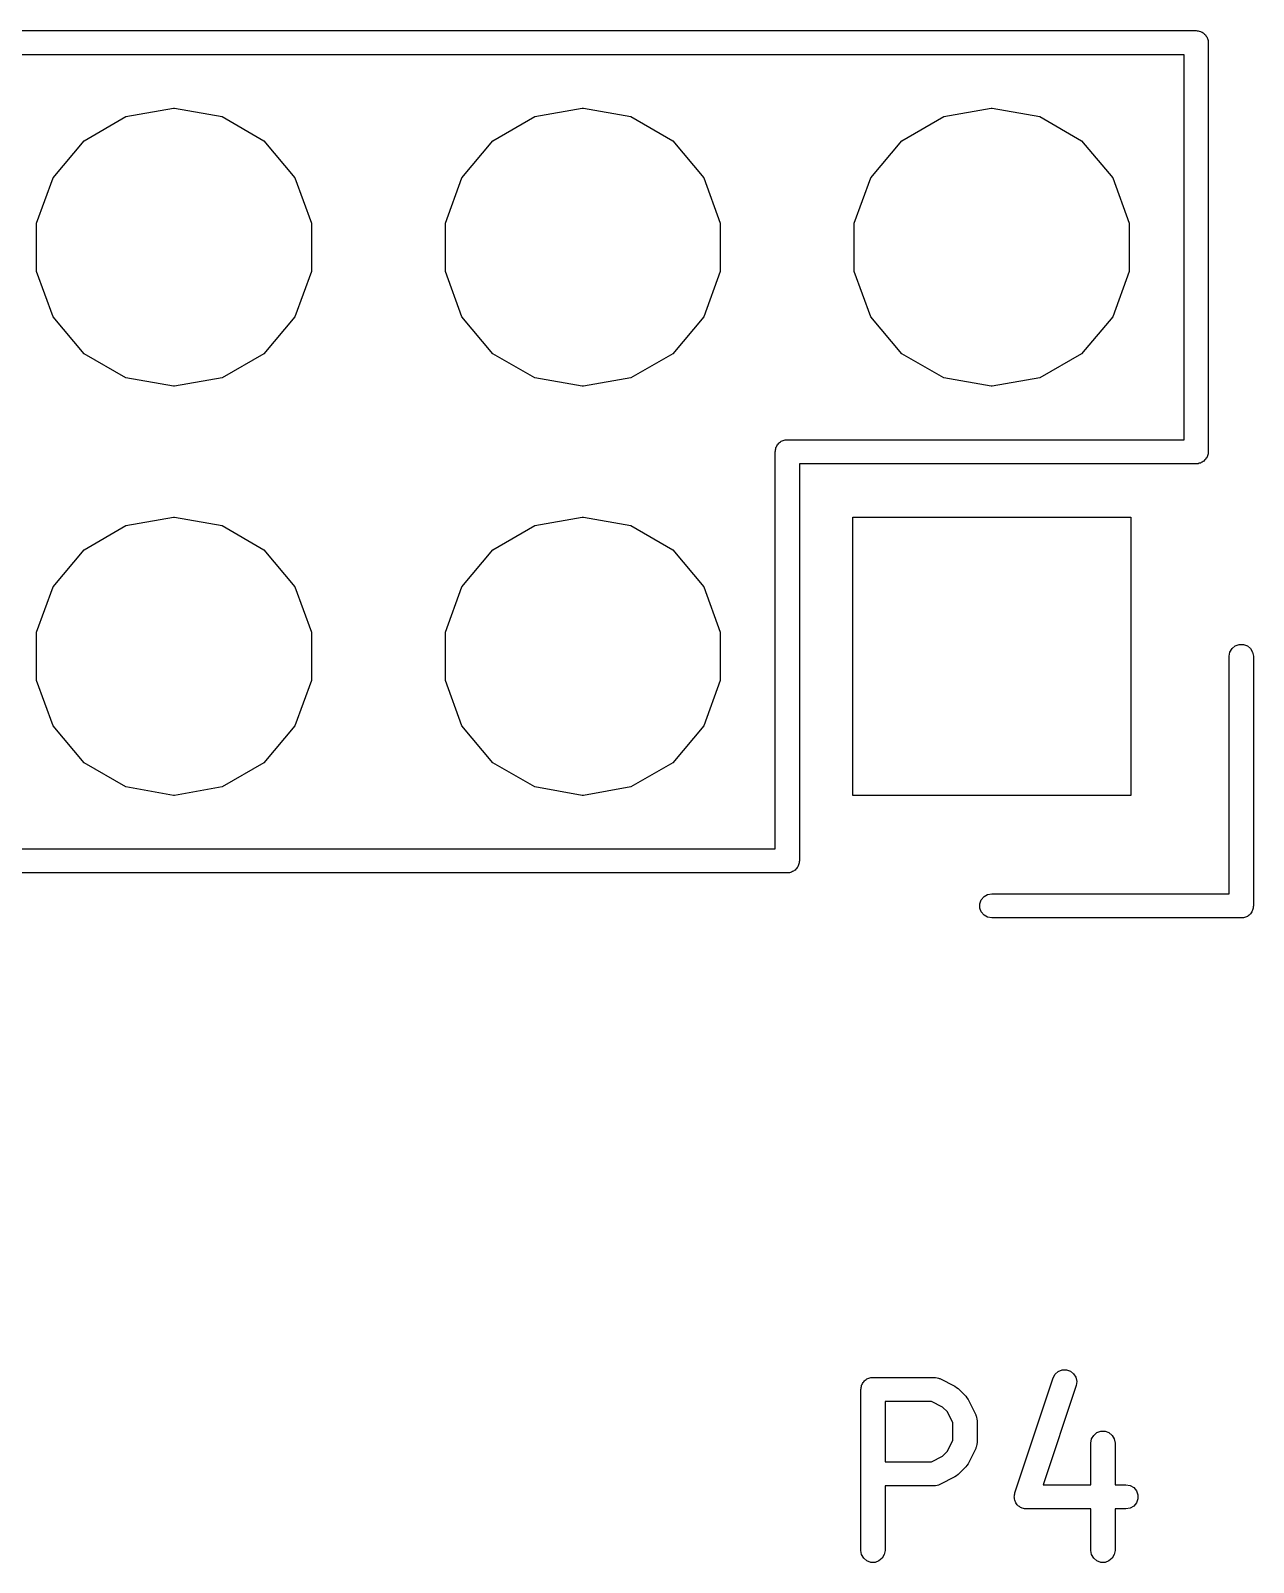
# Model space of a CAD drawing. Extents: x -2.2 to 89.1, y -78.6 to 9.2.
# Drawn here: x 81.53 to 89.12, y -54.13 to -44.62 of the extents above; entities that cross this region are included whole.
import ezdxf

# ---------------------------------------------------------------- set-up
doc = ezdxf.new("R2010")
doc.units = 0
doc.header["$MEASUREMENT"] = 0
doc.layers.add('BLACK', color=7, linetype='CONTINUOUS')

msp = doc.modelspace()

# ---------------------------------------------------------------- linework, layer by layer
at = {"layer": 'Black'}
for p, q in [((73.53, -44.615), (88.77, -44.615)), ((88.77, -44.615), (88.7765, -44.6161)), ((88.7765, -44.6161), (88.783, -44.6161)), ((88.783, -44.6161), (88.7892, -44.6184)), ((88.7892, -44.6184), (88.7957, -44.6195)), ((88.7957, -44.6195), (88.8013, -44.6228)), ((88.8013, -44.6228), (88.8075, -44.625)), ((88.8075, -44.625), (88.8125, -44.6293)), ((88.8125, -44.6293), (88.8182, -44.6325)), ((88.8182, -44.6325), (88.8224, -44.6376)), ((88.8224, -44.6376), (88.8275, -44.6418)), ((88.8275, -44.6418), (88.8307, -44.6475)), ((88.8307, -44.6475), (88.835, -44.6525)), ((88.835, -44.6525), (88.8372, -44.6587)), ((88.8372, -44.6587), (88.8405, -44.6643)), ((88.8405, -44.6643), (88.8416, -44.6708)), ((88.8416, -44.6708), (88.8439, -44.677)), ((88.8439, -44.677), (88.8439, -44.6835)), ((88.8439, -44.6835), (88.845, -44.69)), ((88.845, -44.69), (88.845, -47.23)), ((88.695, -44.765), (73.605, -44.765)), ((88.695, -47.155), (88.695, -44.765)), ((81.8616, -45.2984), (82.1213, -45.1485)), ((82.1213, -45.1485), (82.4167, -45.0964)), ((82.4167, -45.0964), (82.4233, -45.0964)), ((82.4233, -45.0964), (82.7187, -45.1485)), ((82.7187, -45.1485), (82.9784, -45.2984)), ((84.4016, -45.2984), (84.6613, -45.1485)), ((84.6613, -45.1485), (84.9567, -45.0964)), ((84.9567, -45.0964), (84.9633, -45.0964)), ((84.9633, -45.0964), (85.2587, -45.1485)), ((85.2587, -45.1485), (85.5184, -45.2984)), ((86.9416, -45.2984), (87.2013, -45.1485)), ((87.2013, -45.1485), (87.4967, -45.0964)), ((87.4967, -45.0964), (87.5033, -45.0964)), ((87.5033, -45.0964), (87.7987, -45.1485)), ((87.7987, -45.1485), (88.0584, -45.2984)), ((81.6688, -45.5282), (81.8616, -45.2984)), ((82.9784, -45.2984), (83.1712, -45.5282)), ((84.2088, -45.5282), (84.4016, -45.2984)), ((85.5184, -45.2984), (85.7112, -45.5282)), ((86.7488, -45.5282), (86.9416, -45.2984)), ((88.0584, -45.2984), (88.2512, -45.5282)), ((81.5662, -45.81), (81.6688, -45.5282)), ((83.1712, -45.5282), (83.2738, -45.81)), ((84.1062, -45.81), (84.2088, -45.5282)), ((85.7112, -45.5282), (85.8138, -45.81)), ((86.6462, -45.81), (86.7488, -45.5282)), ((88.2512, -45.5282), (88.3538, -45.81)), ((81.5662, -46.11), (81.5662, -45.81)), ((83.2738, -45.81), (83.2738, -46.11)), ((84.1062, -46.11), (84.1062, -45.81)), ((85.8138, -45.81), (85.8138, -46.11)), ((86.6462, -46.11), (86.6462, -45.81)), ((88.3538, -45.81), (88.3538, -46.11)), ((81.6688, -46.3918), (81.5662, -46.11)), ((83.2738, -46.11), (83.1712, -46.3918)), ((84.2088, -46.3918), (84.1062, -46.11)), ((85.8138, -46.11), (85.7112, -46.3918)), ((86.7488, -46.3918), (86.6462, -46.11)), ((88.3538, -46.11), (88.2512, -46.3918)), ((81.8616, -46.6216), (81.6688, -46.3918)), ((83.1712, -46.3918), (82.9784, -46.6216)), ((84.4016, -46.6216), (84.2088, -46.3918)), ((85.7112, -46.3918), (85.5184, -46.6216)), ((86.9416, -46.6216), (86.7488, -46.3918)), ((88.2512, -46.3918), (88.0584, -46.6216)), ((82.1213, -46.7715), (81.8616, -46.6216)), ((82.9784, -46.6216), (82.7187, -46.7715)), ((84.6613, -46.7715), (84.4016, -46.6216)), ((85.5184, -46.6216), (85.2587, -46.7715)), ((87.2013, -46.7715), (86.9416, -46.6216)), ((88.0584, -46.6216), (87.7987, -46.7715)), ((82.4167, -46.8236), (82.1213, -46.7715)), ((82.7187, -46.7715), (82.4233, -46.8236)), ((84.9567, -46.8236), (84.6613, -46.7715)), ((85.2587, -46.7715), (84.9633, -46.8236)), ((87.4967, -46.8236), (87.2013, -46.7715)), ((87.7987, -46.7715), (87.5033, -46.8236)), ((82.4233, -46.8236), (82.4167, -46.8236)), ((84.9633, -46.8236), (84.9567, -46.8236)), ((87.5033, -46.8236), (87.4967, -46.8236)), ((86.1776, -47.1776), (86.1818, -47.1725)), ((86.1818, -47.1725), (86.1875, -47.1693)), ((86.1875, -47.1693), (86.1925, -47.165)), ((86.1925, -47.165), (86.1987, -47.1628)), ((86.1987, -47.1628), (86.2043, -47.1595)), ((86.2043, -47.1595), (86.2108, -47.1584)), ((86.2108, -47.1584), (86.217, -47.1561)), ((86.217, -47.1561), (86.2235, -47.1561)), ((86.2235, -47.1561), (86.23, -47.155)), ((86.23, -47.155), (88.695, -47.155)), ((86.155, -47.23), (86.1561, -47.2235)), ((86.155, -49.695), (86.155, -47.23)), ((86.1561, -47.217), (86.1584, -47.2108)), ((86.1561, -47.2235), (86.1561, -47.217)), ((86.1584, -47.2108), (86.1595, -47.2043)), ((86.1595, -47.2043), (86.1628, -47.1987)), ((86.1628, -47.1987), (86.165, -47.1925)), ((86.165, -47.1925), (86.1693, -47.1875)), ((86.1693, -47.1875), (86.1725, -47.1818)), ((86.1725, -47.1818), (86.1776, -47.1776)), ((88.835, -47.2675), (88.8307, -47.2725)), ((88.8372, -47.2613), (88.835, -47.2675)), ((88.8405, -47.2557), (88.8372, -47.2613)), ((88.8416, -47.2492), (88.8405, -47.2557)), ((88.8439, -47.243), (88.8416, -47.2492)), ((88.845, -47.23), (88.8439, -47.2365)), ((88.8439, -47.2365), (88.8439, -47.243)), ((88.77, -47.305), (86.305, -47.305)), ((86.305, -47.305), (86.305, -49.77)), ((88.7765, -47.3039), (88.77, -47.305)), ((88.783, -47.3039), (88.7765, -47.3039)), ((88.7892, -47.3016), (88.783, -47.3039)), ((88.7957, -47.3005), (88.7892, -47.3016)), ((88.8013, -47.2972), (88.7957, -47.3005)), ((88.8075, -47.295), (88.8013, -47.2972)), ((88.8125, -47.2907), (88.8075, -47.295)), ((88.8182, -47.2875), (88.8125, -47.2907)), ((88.8224, -47.2824), (88.8182, -47.2875)), ((88.8275, -47.2782), (88.8224, -47.2824)), ((88.8307, -47.2725), (88.8275, -47.2782)), ((82.1213, -47.6885), (82.4167, -47.6364)), ((82.4167, -47.6364), (82.4233, -47.6364)), ((82.4233, -47.6364), (82.7187, -47.6885)), ((84.6613, -47.6885), (84.9567, -47.6364)), ((84.9567, -47.6364), (84.9633, -47.6364)), ((84.9633, -47.6364), (85.2587, -47.6885)), ((86.6364, -49.3636), (86.6364, -47.6364)), ((86.6364, -47.6364), (88.3636, -47.6364)), ((88.3636, -47.6364), (88.3636, -49.3636)), ((81.8616, -47.8384), (82.1213, -47.6885)), ((82.7187, -47.6885), (82.9784, -47.8384)), ((84.4016, -47.8384), (84.6613, -47.6885)), ((85.2587, -47.6885), (85.5184, -47.8384)), ((81.6688, -48.0682), (81.8616, -47.8384)), ((82.9784, -47.8384), (83.1712, -48.0682)), ((84.2088, -48.0682), (84.4016, -47.8384)), ((85.5184, -47.8384), (85.7112, -48.0682)), ((81.5662, -48.35), (81.6688, -48.0682)), ((83.1712, -48.0682), (83.2738, -48.35)), ((84.1062, -48.35), (84.2088, -48.0682)), ((85.7112, -48.0682), (85.8138, -48.35)), ((81.5662, -48.65), (81.5662, -48.35)), ((83.2738, -48.35), (83.2738, -48.65)), ((84.1062, -48.65), (84.1062, -48.35)), ((85.8138, -48.35), (85.8138, -48.65)), ((88.975, -48.5), (88.9795, -48.4743)), ((88.975, -49.975), (88.975, -48.5)), ((88.9795, -48.4743), (88.9925, -48.4518)), ((88.9925, -48.4518), (89.0125, -48.435)), ((89.0125, -48.435), (89.037, -48.4261)), ((89.037, -48.4261), (89.063, -48.4261)), ((89.063, -48.4261), (89.0875, -48.435)), ((89.0875, -48.435), (89.1075, -48.4518)), ((89.1075, -48.4518), (89.1205, -48.4743)), ((89.1205, -48.4743), (89.125, -48.5)), ((89.125, -48.5), (89.125, -50.05)), ((81.6688, -48.9318), (81.5662, -48.65)), ((83.2738, -48.65), (83.1712, -48.9318)), ((84.2088, -48.9318), (84.1062, -48.65)), ((85.8138, -48.65), (85.7112, -48.9318)), ((81.8616, -49.1616), (81.6688, -48.9318)), ((83.1712, -48.9318), (82.9784, -49.1616)), ((84.4016, -49.1616), (84.2088, -48.9318)), ((85.7112, -48.9318), (85.5184, -49.1616)), ((82.1213, -49.3115), (81.8616, -49.1616)), ((82.9784, -49.1616), (82.7187, -49.3115)), ((84.6613, -49.3115), (84.4016, -49.1616)), ((85.5184, -49.1616), (85.2587, -49.3115)), ((82.4167, -49.3636), (82.1213, -49.3115)), ((82.7187, -49.3115), (82.4233, -49.3636)), ((84.9567, -49.3636), (84.6613, -49.3115)), ((85.2587, -49.3115), (84.9633, -49.3636)), ((82.4233, -49.3636), (82.4167, -49.3636)), ((84.9633, -49.3636), (84.9567, -49.3636)), ((88.3636, -49.3636), (86.6364, -49.3636)), ((73.605, -49.695), (86.155, -49.695)), ((86.2613, -49.8372), (86.2557, -49.8405)), ((86.2675, -49.835), (86.2613, -49.8372)), ((86.2725, -49.8307), (86.2675, -49.835)), ((86.2782, -49.8275), (86.2725, -49.8307)), ((86.2824, -49.8224), (86.2782, -49.8275)), ((86.2875, -49.8182), (86.2824, -49.8224)), ((86.2907, -49.8125), (86.2875, -49.8182)), ((86.295, -49.8075), (86.2907, -49.8125)), ((86.2972, -49.8013), (86.295, -49.8075)), ((86.3005, -49.7957), (86.2972, -49.8013)), ((86.3016, -49.7892), (86.3005, -49.7957)), ((86.3039, -49.783), (86.3016, -49.7892)), ((86.305, -49.77), (86.3039, -49.7765)), ((86.3039, -49.7765), (86.3039, -49.783)), ((86.23, -49.845), (78.4878, -49.845)), ((86.2365, -49.8439), (86.23, -49.845)), ((86.243, -49.8439), (86.2365, -49.8439)), ((86.2492, -49.8416), (86.243, -49.8439)), ((86.2557, -49.8405), (86.2492, -49.8416)), ((87.4261, -50.037), (87.435, -50.0125)), ((87.435, -50.0125), (87.4518, -49.9925)), ((87.4518, -49.9925), (87.4743, -49.9795)), ((87.4743, -49.9795), (87.5, -49.975)), ((87.5, -49.975), (88.975, -49.975)), ((87.4261, -50.063), (87.4261, -50.037)), ((87.435, -50.0875), (87.4261, -50.063)), ((87.4518, -50.1075), (87.435, -50.0875)), ((87.4743, -50.1205), (87.4518, -50.1075)), ((87.5, -50.125), (87.4743, -50.1205)), ((89.0565, -50.1239), (89.05, -50.125)), ((89.063, -50.1239), (89.0565, -50.1239)), ((89.0692, -50.1216), (89.063, -50.1239)), ((89.0757, -50.1205), (89.0692, -50.1216)), ((89.0813, -50.1172), (89.0757, -50.1205)), ((89.0875, -50.115), (89.0813, -50.1172)), ((89.0925, -50.1107), (89.0875, -50.115)), ((89.0982, -50.1075), (89.0925, -50.1107)), ((89.1024, -50.1024), (89.0982, -50.1075)), ((89.1075, -50.0982), (89.1024, -50.1024)), ((89.1107, -50.0925), (89.1075, -50.0982)), ((89.115, -50.0875), (89.1107, -50.0925)), ((89.1172, -50.0813), (89.115, -50.0875)), ((89.1205, -50.0757), (89.1172, -50.0813)), ((89.1216, -50.0692), (89.1205, -50.0757)), ((89.1239, -50.063), (89.1216, -50.0692)), ((89.125, -50.05), (89.1239, -50.0565)), ((89.1239, -50.0565), (89.1239, -50.063)), ((89.05, -50.125), (87.5, -50.125)), ((87.8812, -52.981), (87.8936, -52.9581)), ((87.8936, -52.9581), (87.9131, -52.9409)), ((87.9131, -52.9409), (87.9373, -52.9313)), ((87.9373, -52.9313), (87.9634, -52.9306)), ((87.9634, -52.9306), (87.9881, -52.9388)), ((87.9881, -52.9388), (88.0085, -52.955)), ((88.0085, -52.955), (88.0221, -52.9772)), ((88.0221, -52.9772), (88.0274, -53.0027)), ((86.6869, -53.0524), (86.688, -53.0459)), ((86.6869, -54.0524), (86.6869, -53.0524)), ((86.688, -53.0394), (86.6903, -53.0332)), ((86.688, -53.0459), (86.688, -53.0394)), ((86.6903, -53.0332), (86.6914, -53.0267)), ((86.6914, -53.0267), (86.6947, -53.021)), ((86.6947, -53.021), (86.697, -53.0149)), ((86.697, -53.0149), (86.7012, -53.0099)), ((86.7012, -53.0099), (86.7045, -53.0042)), ((86.7045, -53.0042), (86.7095, -53)), ((86.7095, -53), (86.7137, -52.9949)), ((86.7137, -52.9949), (86.7194, -52.9916)), ((86.7194, -52.9916), (86.7244, -52.9874)), ((86.7244, -52.9874), (86.7306, -52.9852)), ((86.7306, -52.9852), (86.7363, -52.9819)), ((86.7363, -52.9819), (86.7427, -52.9808)), ((86.7427, -52.9808), (86.7489, -52.9785)), ((86.7489, -52.9785), (86.7554, -52.9785)), ((86.7554, -52.9785), (86.7619, -52.9774)), ((86.7619, -52.9774), (87.1429, -52.9774)), ((87.1429, -52.9774), (87.1471, -52.9781)), ((87.1471, -52.9781), (87.1514, -52.9779)), ((87.1514, -52.9779), (87.1599, -52.9804)), ((87.1599, -52.9804), (87.1685, -52.9819)), ((87.1685, -52.9819), (87.1723, -52.9841)), ((87.1723, -52.9841), (87.1764, -52.9853)), ((87.1764, -52.9853), (87.2716, -53.0329)), ((87.2716, -53.0329), (87.2813, -53.0401)), ((87.2813, -53.0401), (87.2911, -53.047)), ((87.2911, -53.047), (87.3387, -53.0946)), ((87.6431, -53.6953), (87.8812, -52.981)), ((88.0235, -53.0285), (87.8183, -53.644)), ((88.0274, -53.0027), (88.0235, -53.0285)), ((86.8369, -53.1274), (86.8369, -53.5012)), ((87.1252, -53.1274), (86.8369, -53.1274)), ((87.1937, -53.1616), (87.1252, -53.1274)), ((87.2241, -53.192), (87.1937, -53.1616)), ((87.3387, -53.0946), (87.3456, -53.1044)), ((87.3456, -53.1044), (87.3528, -53.1141)), ((87.3528, -53.1141), (87.4004, -53.2093)), ((87.2583, -53.2606), (87.2241, -53.192)), ((87.2583, -53.368), (87.2583, -53.2606)), ((87.4004, -53.2093), (87.4016, -53.2135)), ((87.4016, -53.2135), (87.4038, -53.2172)), ((87.4038, -53.2172), (87.4053, -53.2259)), ((87.4053, -53.2259), (87.4078, -53.2343)), ((87.4078, -53.2343), (87.4076, -53.2386)), ((87.4076, -53.2386), (87.4083, -53.2429)), ((87.4083, -53.2429), (87.4083, -53.3857)), ((88.12, -53.3601), (88.133, -53.3375)), ((88.133, -53.3375), (88.153, -53.3208)), ((88.153, -53.3208), (88.1775, -53.3119)), ((88.1775, -53.3119), (88.2035, -53.3119)), ((88.2035, -53.3119), (88.228, -53.3208)), ((88.228, -53.3208), (88.2479, -53.3375)), ((88.2479, -53.3375), (88.261, -53.3601)), ((87.1937, -53.4669), (87.2241, -53.4365)), ((87.2241, -53.4365), (87.2583, -53.368)), ((87.4004, -53.4193), (87.3528, -53.5145)), ((87.4016, -53.4151), (87.4004, -53.4193)), ((87.4038, -53.4114), (87.4016, -53.4151)), ((87.4053, -53.4027), (87.4038, -53.4114)), ((87.4078, -53.3943), (87.4053, -53.4027)), ((87.4083, -53.3857), (87.4076, -53.39)), ((87.4076, -53.39), (87.4078, -53.3943)), ((88.1155, -53.3857), (88.12, -53.3601)), ((88.1155, -53.644), (88.1155, -53.3857)), ((88.261, -53.3601), (88.2655, -53.3857)), ((88.2655, -53.3857), (88.2655, -53.644)), ((86.8369, -53.5012), (87.1252, -53.5012)), ((87.1252, -53.5012), (87.1937, -53.4669)), ((87.3387, -53.534), (87.2911, -53.5816)), ((87.3456, -53.5242), (87.3387, -53.534)), ((87.3528, -53.5145), (87.3456, -53.5242)), ((87.2716, -53.5957), (87.1764, -53.6433)), ((87.2813, -53.5885), (87.2716, -53.5957)), ((87.2911, -53.5816), (87.2813, -53.5885)), ((87.1429, -53.6512), (86.8369, -53.6512)), ((86.8369, -53.6512), (86.8369, -54.0524)), ((87.1471, -53.6504), (87.1429, -53.6512)), ((87.1514, -53.6507), (87.1471, -53.6504)), ((87.1599, -53.6482), (87.1514, -53.6507)), ((87.1685, -53.6467), (87.1599, -53.6482)), ((87.1723, -53.6445), (87.1685, -53.6467)), ((87.1764, -53.6433), (87.1723, -53.6445)), ((87.6393, -53.7211), (87.6404, -53.7136)), ((87.6404, -53.7265), (87.6393, -53.7211)), ((87.6404, -53.706), (87.6423, -53.7008)), ((87.6404, -53.7136), (87.6404, -53.706)), ((87.6404, -53.7321), (87.6404, -53.7265)), ((87.643, -53.7392), (87.6404, -53.7321)), ((87.6423, -53.7008), (87.6431, -53.6953)), ((87.8183, -53.644), (88.1155, -53.644)), ((88.2655, -53.644), (88.3333, -53.644)), ((88.3333, -53.644), (88.359, -53.6486)), ((88.359, -53.6486), (88.3815, -53.6616)), ((88.3815, -53.6616), (88.3983, -53.6815)), ((88.3983, -53.6815), (88.4072, -53.706)), ((88.4072, -53.7321), (88.3983, -53.7565)), ((88.4072, -53.706), (88.4072, -53.7321)), ((87.6445, -53.7466), (87.643, -53.7392)), ((87.6474, -53.7513), (87.6445, -53.7466)), ((87.6493, -53.7565), (87.6474, -53.7513)), ((87.6542, -53.7624), (87.6493, -53.7565)), ((87.6582, -53.7688), (87.6542, -53.7624)), ((87.6625, -53.7723), (87.6582, -53.7688)), ((87.6661, -53.7765), (87.6625, -53.7723)), ((87.6726, -53.7803), (87.6661, -53.7765)), ((87.6786, -53.785), (87.6726, -53.7803)), ((87.6838, -53.7868), (87.6786, -53.785)), ((87.6886, -53.7895), (87.6838, -53.7868)), ((87.6961, -53.7908), (87.6886, -53.7895)), ((87.7033, -53.7932), (87.6961, -53.7908)), ((87.7088, -53.7931), (87.7033, -53.7932)), ((87.7143, -53.794), (87.7088, -53.7931)), ((88.1155, -53.794), (87.7143, -53.794)), ((88.1155, -54.0524), (88.1155, -53.794)), ((88.3333, -53.794), (88.2655, -53.794)), ((88.2655, -53.794), (88.2655, -54.0524)), ((88.359, -53.7895), (88.3333, -53.794)), ((88.3815, -53.7765), (88.359, -53.7895)), ((88.3983, -53.7565), (88.3815, -53.7765)), ((86.6914, -54.078), (86.6869, -54.0524)), ((86.7045, -54.1006), (86.6914, -54.078)), ((86.7244, -54.1173), (86.7045, -54.1006)), ((86.7489, -54.1262), (86.7244, -54.1173)), ((86.7994, -54.1173), (86.7749, -54.1262)), ((86.8194, -54.1006), (86.7994, -54.1173)), ((86.8324, -54.078), (86.8194, -54.1006)), ((86.8369, -54.0524), (86.8324, -54.078)), ((88.12, -54.078), (88.1155, -54.0524)), ((88.133, -54.1006), (88.12, -54.078)), ((88.153, -54.1173), (88.133, -54.1006)), ((88.1775, -54.1262), (88.153, -54.1173)), ((88.228, -54.1173), (88.2035, -54.1262)), ((88.2479, -54.1006), (88.228, -54.1173)), ((88.261, -54.078), (88.2479, -54.1006)), ((88.2655, -54.0524), (88.261, -54.078)), ((86.7749, -54.1262), (86.7489, -54.1262)), ((88.2035, -54.1262), (88.1775, -54.1262))]:
    msp.add_line(p, q, dxfattribs=at)

doc.saveas('drawing.dxf')
